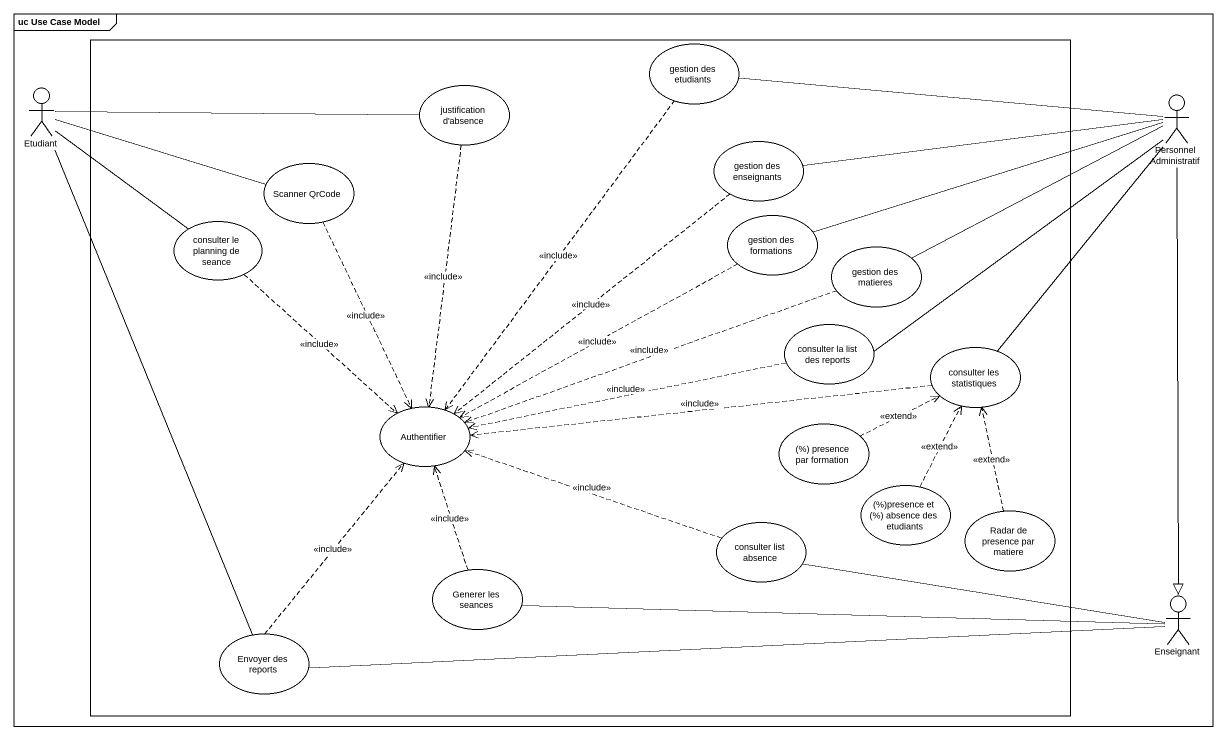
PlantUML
@startuml
mainframe uc Use Case Model
rectangle " " as rectangle1 {
  usecase "gestion des etudiants" as gestion_des_etudiants
  usecase "justification d'absence" as justification_d_absence
  usecase "gestion des enseignants" as gestion_des_enseignants
  usecase "Scanner QrCode" as Scanner_QrCode
  usecase "consulter le planning de seance" as consulter_le_planning_de
  usecase "gestion des formations" as gestion_des_formations
  usecase "gestion des matieres" as gestion_des_matieres
  usecase "consulter la list des reports" as consulter_la_list_des
  usecase "consulter les statistiques" as consulter_les_statistiques
  usecase Authentifier
  usecase "(%) presence par formation" as presence_par_formation
  usecase "(%)presence et (%) absence des etudiants" as presence_et_absence_des
  usecase "consulter list absence" as consulter_list_absence
  usecase "Radar de presence par matiere" as Radar_de_presence_par
  usecase "Generer les seances" as Generer_les_seances
  usecase "Envoyer des reports" as Envoyer_des_reports
}
actor Etudiant
actor "Personnel Administratif" as Personnel_Administratif
actor Enseignant
gestion_des_etudiants ..> Authentifier : <<include>>
Etudiant -right- justification_d_absence
Etudiant -right- Scanner_QrCode
Etudiant -- consulter_le_planning_de
Etudiant -- Envoyer_des_reports
justification_d_absence ..> Authentifier : <<include>>
Personnel_Administratif -left- gestion_des_etudiants
Personnel_Administratif -left- gestion_des_enseignants
Personnel_Administratif -left- gestion_des_formations
Personnel_Administratif -left- gestion_des_matieres
Personnel_Administratif -- consulter_la_list_des
Personnel_Administratif -- consulter_les_statistiques
Personnel_Administratif --|> Enseignant
gestion_des_enseignants ..> Authentifier : <<include>>
Scanner_QrCode ..> Authentifier : <<include>>
consulter_le_planning_de ..> Authentifier : <<include>>
gestion_des_formations .left.> Authentifier : <<include>>
gestion_des_matieres .left.> Authentifier : <<include>>
consulter_la_list_des .left.> Authentifier : <<include>>
consulter_les_statistiques .left.> Authentifier : <<include>>
presence_par_formation .right.> consulter_les_statistiques : <<extend>>
presence_et_absence_des .up.> consulter_les_statistiques : <<extend>>
consulter_list_absence .left.> Authentifier : <<include>>
Radar_de_presence_par .up.> consulter_les_statistiques : <<extend>>
Generer_les_seances .up.> Authentifier : <<include>>
Enseignant -left- consulter_list_absence
Enseignant -left- Generer_les_seances
Enseignant -left- Envoyer_des_reports
Envoyer_des_reports .up.> Authentifier : <<include>>
@enduml
